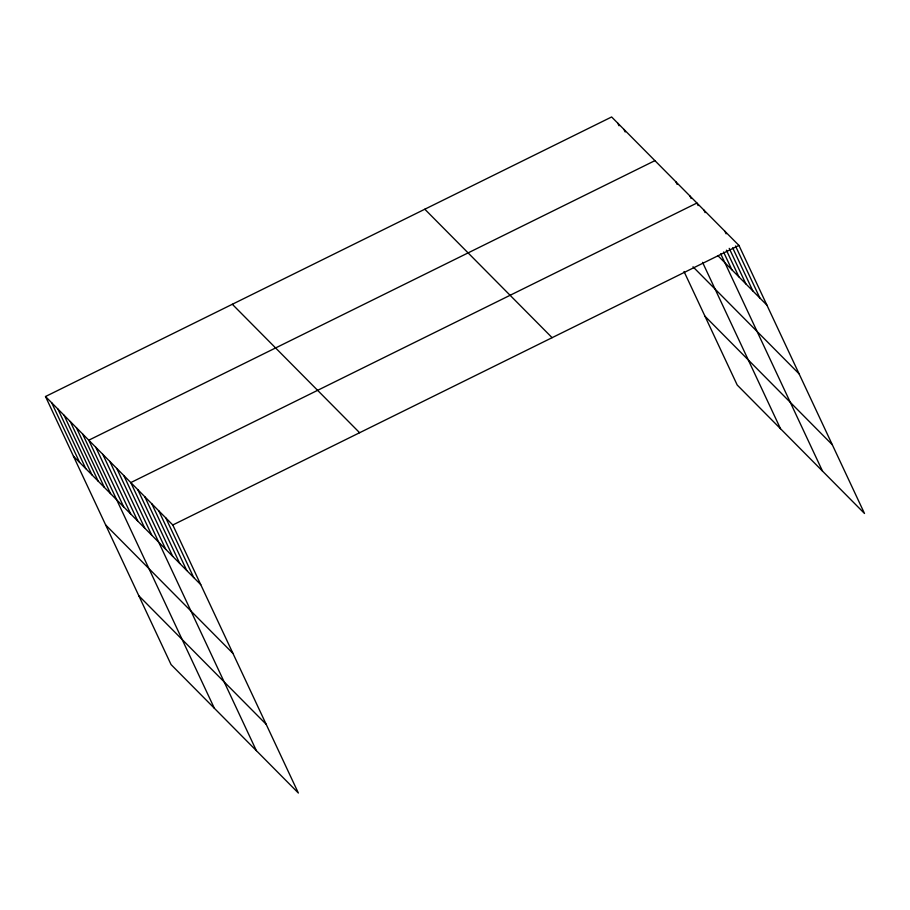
<?xml version="1.0" encoding="UTF-8"?>
<svg xmlns="http://www.w3.org/2000/svg" width="910" height="910" viewBox="0 0 910 910"><rect width="100%" height="100%" fill="white"/><g stroke="black" fill="none" stroke-linecap="round" stroke-linejoin="round"><path stroke-width="1.36" d="M45.5 396.521L172.798 524.979L298.366 793.031L171.057 664.573L45.5 396.521L611.634 116.969L738.943 245.427L864.5 513.479L737.202 385.021L684.024 271.51M654.916 160.649L88.782 440.201L214.35 708.242M172.798 524.979L738.943 245.427M717.876 255.642L766.891 305.1M692.999 266.801L799.105 373.862M704.988 316.248L832.286 444.717M424.811 209.22L552.108 337.678M232.323 304.27L359.621 432.728M73.448 456.194L200.757 584.652M105.662 524.956L232.96 653.414M138.855 595.811L266.152 724.269M735.508 245.984L759.884 298.036M724.929 231.299L726.123 233.836M732.664 247.804L752.889 290.973M729.229 248.35L745.881 283.909M726.396 250.182L738.886 276.833M703.931 210.108L705.113 212.644M723.552 252.002L731.879 269.769M698.118 205.58L696.923 203.032L130.79 482.596L256.358 750.636M720.72 253.822L822.492 471.084M689.928 195.969L691.111 198.517M675.925 181.841L677.108 184.377M702.554 262.342L780.484 428.69M623.998 129.447L625.193 131.984M617.822 123.203L619.005 125.751M165.802 517.915L193.75 577.588M158.795 510.851L186.743 570.524M151.799 503.787L179.748 563.461M144.792 496.724L172.741 556.397M137.797 489.66L165.745 549.322M123.794 475.532L151.743 535.194M116.787 468.457L144.736 528.13M109.791 461.393L137.74 521.066M102.784 454.329L130.733 514.002M95.789 447.265L123.737 506.938M82.594 433.956L110.554 493.629M76.417 427.723L104.366 487.385M70.229 421.478L98.189 481.151M64.053 415.244L92.001 474.906M57.865 409L85.813 468.673M51.688 402.766L79.636 462.428"/></g></svg>
